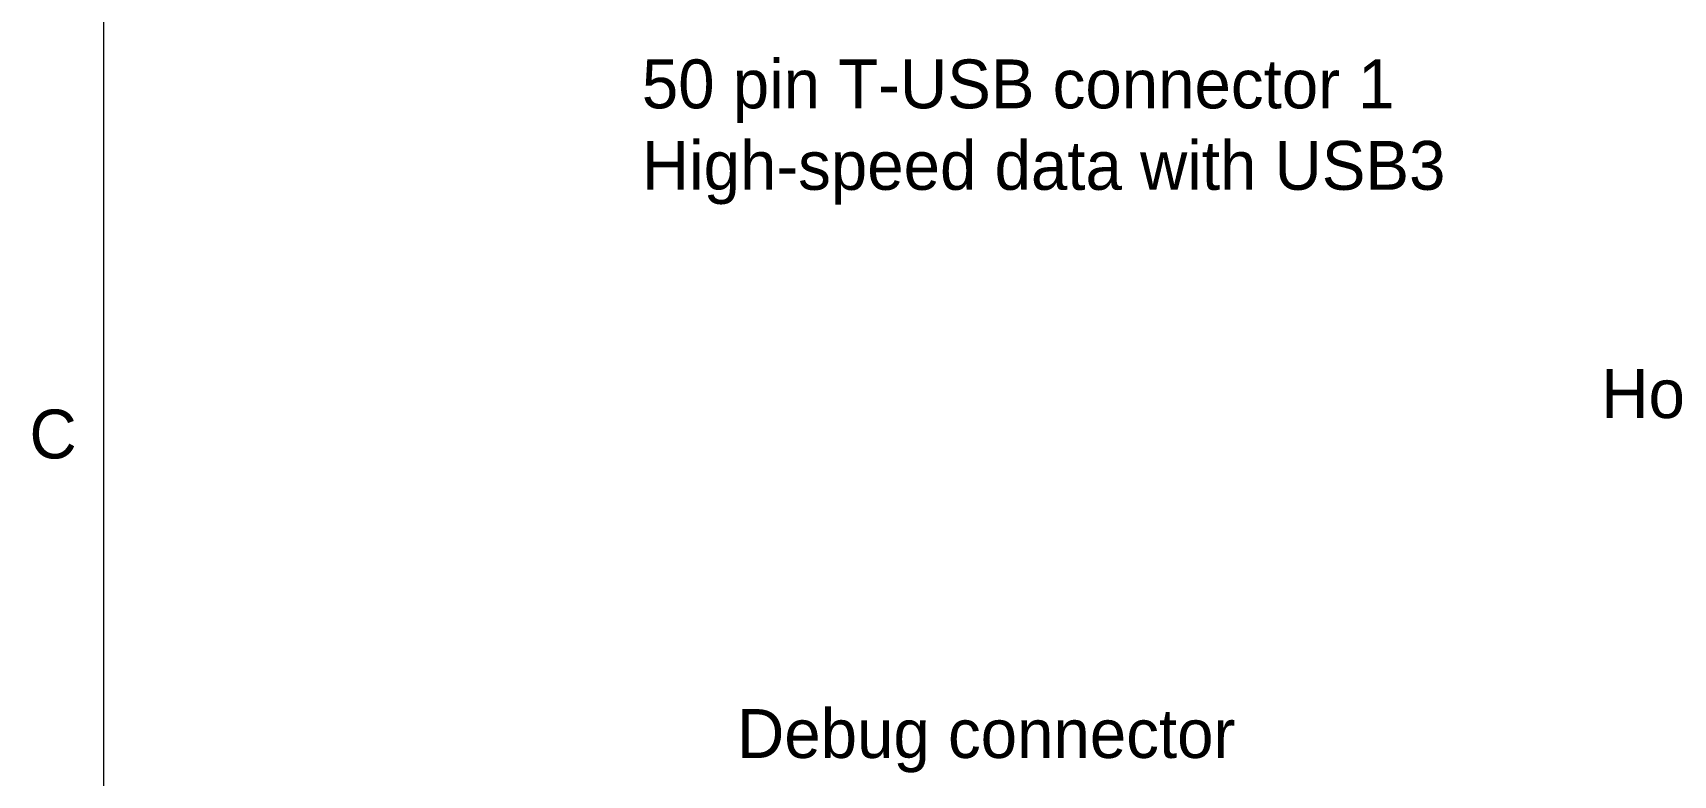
# Model space of a CAD drawing. Header units: millimetres. Extents: x 15 to 205, y 5 to 292.
# Drawn here: x 16.5 to 96.8, y 156.8 to 193.2 of the extents above; entities that cross this region are included whole.
import ezdxf

# ---------------------------------------------------------------- set-up
doc = ezdxf.new("R2010")
doc.units = ezdxf.units.MM
doc.layers.add('Annotations', color=7, linetype='Continuous')
doc.layers.add('Border', color=7, linetype='Continuous')
doc.styles.add('Shapr0', font='txt', dxfattribs={"height": 2.3925})

msp = doc.modelspace()

# ---------------------------------------------------------------- linework, layer by layer
at = {"layer": 'Border', "linetype": 'Continuous', "lineweight": 15}
msp.add_line((20, 287), (20, 10), dxfattribs=at)

# ---------------------------------------------------------------- texts
at = {"layer": 'Annotations', "linetype": 'Continuous', "lineweight": 15, "char_height": 1.79438, "width": 84.66672, "attachment_point": 4}
for s, insert in [('{\\fSF-Mono-Regular-Extended.ttf|b0|i0|c0|p0;\\H1.333333x;50 pin T-USB connector 1\\PHigh-speed data with USB3\\P}', (46.334, 188.3)), ('{\\fSF-Mono-Regular-Extended.ttf|b0|i0|c0|p0;\\H1.333333x;Hole for USB-C}', (93.258, 175.479)), ('{\\fSF-Mono-Regular-Extended.ttf|b0|i0|c0|p0;\\H1.333333x;Debug connector}', (50.991, 158.495))]:
    msp.add_mtext(s, dxfattribs=dict(at, insert=insert))
at = {"layer": 'Border', "linetype": 'Continuous', "lineweight": 15, "insert": (18.696, 173.5), "char_height": 2.393, "width": 2.3925, "attachment_point": 6, "style": 'Shapr0'}
msp.add_mtext('C', dxfattribs=at)

doc.saveas('drawing.dxf')
